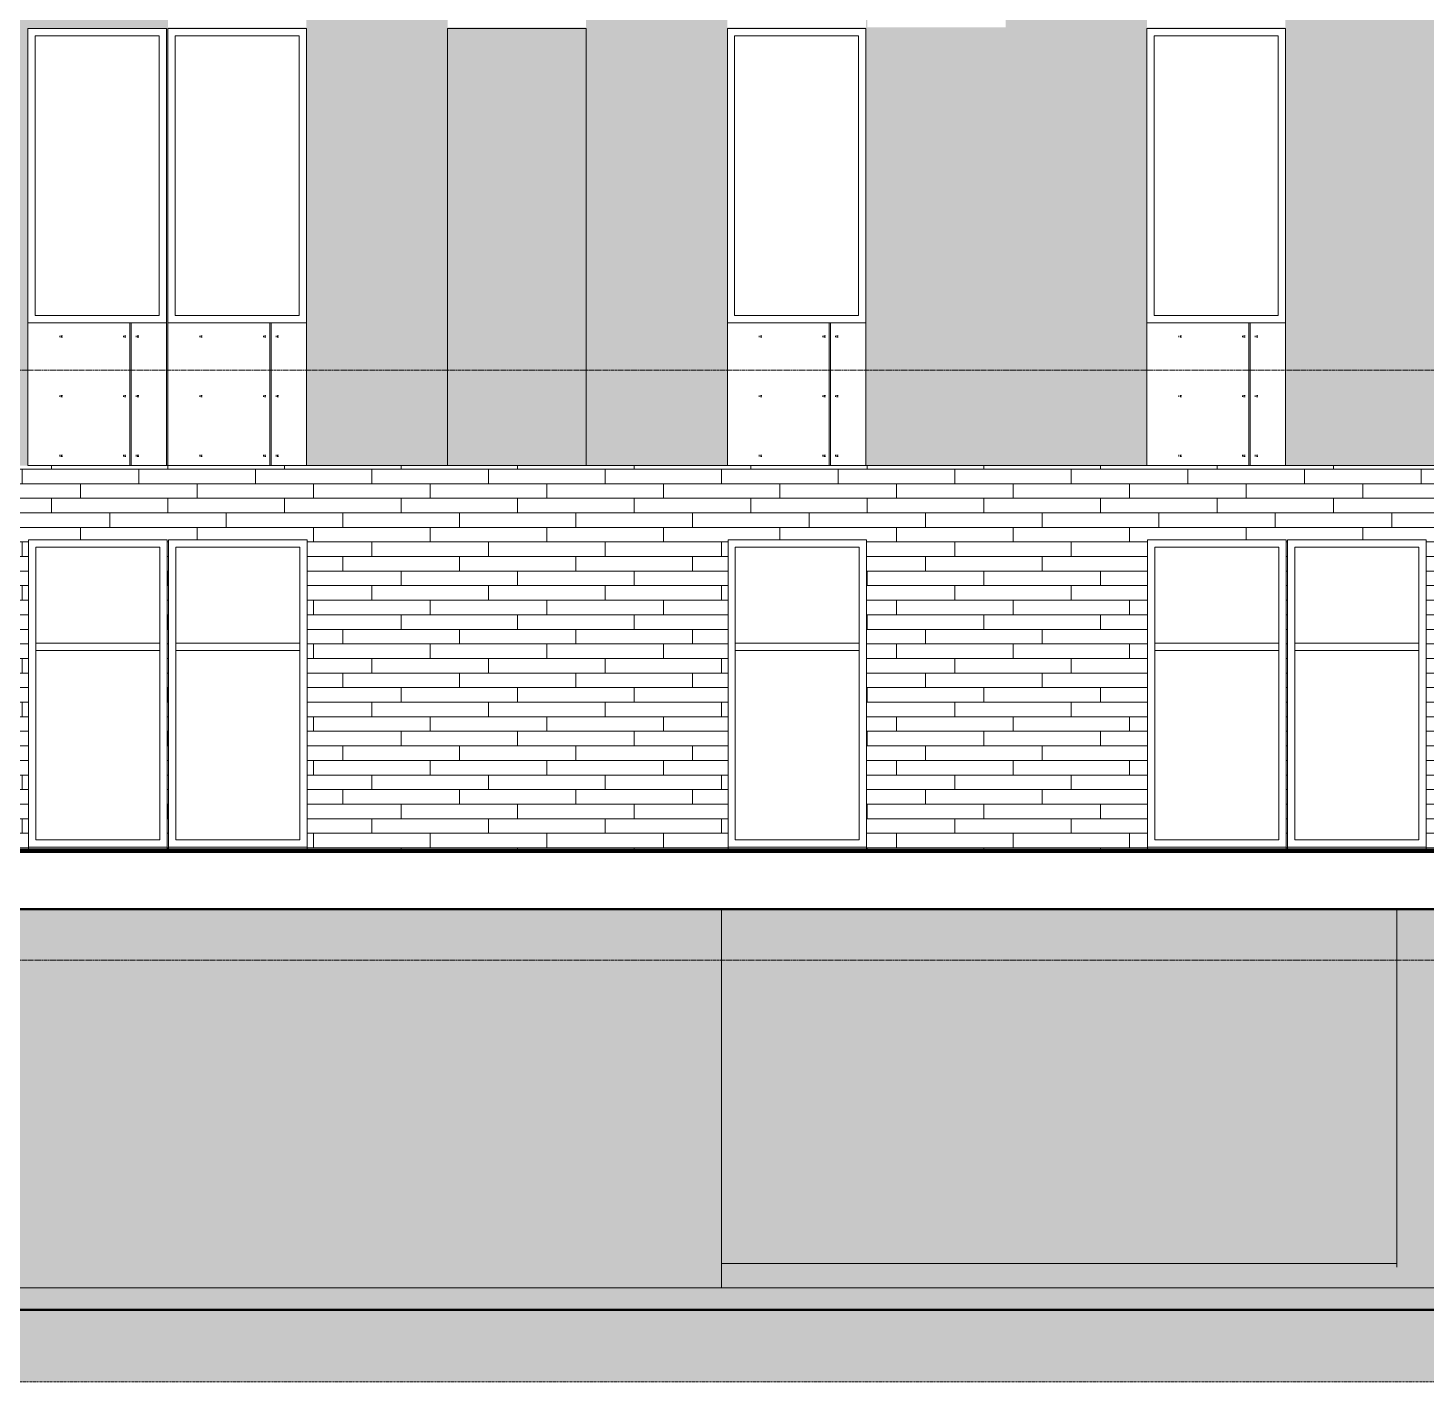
# Model space of a CAD drawing. Header units: inches. Extents: x -4169 to 1533, y -251 to 585.
# Drawn here: x 346.1 to 729.9, y -145.9 to 225.9 of the extents above; entities that cross this region are included whole.
import ezdxf

# ---------------------------------------------------------------- set-up
doc = ezdxf.new("R2010")
doc.units = ezdxf.units.IN
doc.header["$MEASUREMENT"] = 0
doc.linetypes.add('Aligning Line 1_8_', pattern=[0.25, 0.125, -0.125])
doc.linetypes.add('Grid Line 1_2_', pattern=[0.875, 0.5, -0.125, 0.125, -0.125])
for name, color, linetype, lineweight in [('0-4', 10, 'Continuous', 5), ('A-FLOR', 192, 'Continuous', 13), ('A-FLOR-1', 250, 'Continuous', 50), ('A-FLOR-LEVL-1', 51, 'Grid Line 1_2_', 9), ('A-FLOR-PATT-1', 7, 'Continuous', 9), ('A-GENM', 5, 'Continuous', 9), ('A-WALL', 113, 'Continuous', 13), ('A-WALL-1', 10, 'Continuous', 13), ('A-WALL-PATT-1', 111, 'Continuous', 9), ('C-BLDG-PADS-1', 8, 'Continuous', 9), ('C-BLDG-PADS-2', 10, 'Continuous', 13), ('C-TOPO', 7, 'Continuous', 9), ('C-TOPO-1', 250, 'Continuous', 50), ('G-ANNO-SYMB', 111, 'Aligning Line 1_8_', 9), ('G-ANNO-SYMB-1', 147, 'Aligning Line 1_8_', 9), ('S-FNDN', 32, 'Continuous', 13)]:
    doc.layers.add(name, color=color, linetype=linetype, lineweight=lineweight)
doc.layers.add('A-AREA-PATT-1', color=7, linetype='Continuous', lineweight=9, transparency=1)
pattern_1 = [(0, (0, 0), (24, 24), [24, -24]), (0, (0, 9), (24, 24), [24, -24]), (0, (0, 18), (24, 24), [24, -24]), (90, (3, 21), (-24, 24), [24, -24]), (90, (12, 21), (-24, 24), [24, -24]), (90, (21, 21), (-24, 24), [24, -24])]

# ---------------------------------------------------------------- blocks, each defined once
blk = doc.blocks.new('CTR - 2nd Phase_rvt-2-BUILDING ELEVATION - SOUTH')
at = {"layer": 'A-AREA-PATT-1'}
h = blk.add_hatch(color=256, dxfattribs=at)
h.paths.add_polyline_path([(9901.19, -120), (10665.06, -120), (10665.06, -119.75), (10668.06, -119.75), (10668.06, -120), (11151.06, -120), (11151.06, -119.75), (11166.19, -119.75), (11166.19, -16), (9901.19, -16), (9901.19, -61.77)], flags=0)
h.paths.add_polyline_path([(11838.19, -120), (11838.19, -16), (11180.39, -16), (11180.39, -120), (11358.06, -120), (11358.06, -119.75), (11364.06, -119.75), (11364.06, -120), (11786.18, -120), (11786.18, -32), (11826.18, -32), (11826.18, -120)], flags=0)
h.paths.add_polyline_path([(12077.19, -120), (12077.19, -16), (11856.19, -16), (11856.19, -119.75), (11873.59, -119.75), (11873.59, -120), (12054.06, -120), (12054.06, -119.75), (12057.06, -119.75), (12057.06, -120)], flags=0)
at = {"layer": 'A-FLOR-PATT-1'}
h = blk.add_hatch(dxfattribs=at)
h.set_pattern_fill('FP_29', color=256, style=0, pattern_type=2)
h.set_pattern_definition(pattern_1)
h.paths.add_polyline_path([(9897.39, -0.25), (9897.45, -0.25), (9897.39, 0), (12087.19, 0.01), (12087.19, 0.25), (9891.19, 0.25), (9891.19, -0.25), (9894.6, -0.25)], flags=0)
at = {"layer": 'A-FLOR-1'}
for p, q in [((12087.19, 0.25), (9891.19, 0.25)), ((12088.59, 0), (9897.39, 0)), ((9891.19, -0.25), (12087.19, -0.25)), ((9901.19, -16), (12077.19, -16))]:
    blk.add_line(p, q, dxfattribs=at)
at = {"layer": 'A-FLOR-LEVL-1'}
for p, q in [((9609.49, 132), (12558.48, 132)), ((9609.49, 0), (12558.48, 0)), ((9609.49, -30), (12558.48, -30)), ((9609.49, -120), (12558.48, -120))]:
    blk.add_line(p, q, dxfattribs=at)
blk = doc.blocks.new('CTR  - Topography_rvt-2-BUILDING ELEVATION - SOUTH')
at = {"layer": 'C-BLDG-PADS-1'}
h = blk.add_hatch(dxfattribs=at)
h.set_pattern_fill('FP_28', color=256, style=0, pattern_type=2)
h.set_pattern_definition([(50, (0, 0), (27.5427, -2.40992), [2.88, -31.68]), (355, (0, 0), (-5.327844, 28.884266), [2.304, -25.344]), (100.451, (2.295, -0.2), (22.215316, 26.47393), [2.448, -26.924]), (46.184, (0, 7.68), (40.98187, -6.35642), [4.32, -47.52]), (96.636, (3.415, 7.15), (35.89075, 37.40619), [3.671, -40.386]), (351.184, (0, 7.68), (35.89097, 37.40622), [3.456, -38.016]), (21, (3.84, 5.76), (22.921036, -15.46073), [2.88, -31.68]), (326, (3.84, 5.76), (9.34353, 27.84574), [2.304, -25.344]), (71.451, (5.75, 4.472), (32.26477, 12.38442), [2.448, -26.924]), (37.5, (0, 0), (0.466855, 12.782707), [1.267, -23.77, 1.267, -24.461, -25.44]), (37.5, (0, 0), (0.466855, 12.782707), [-50.765, 1.267, -24.173]), (7.5, (0, 0), (10.10159, 15.14509), [1.267, -13.402, 1.267, -23.194, -9.696]), (7.5, (0, 0), (10.10159, 15.14509), [-39.13, 1.267, -8.429]), (327.5, (-8.563, 0), (20.499161, -0.86578), [1.267, -8.333, 1.267, -28.685, -39.744]), (327.5, (-8.563, 0), (20.499161, -0.86578), [-39.552, 1.267, -38.477]), (317.5, (-12.403, 0), (22.39478, 3.844288), [1.267, -11.213, 1.267, -18.624, -28.224]), (317.5, (-12.403, 0), (22.39478, 3.844288), [-32.371, 1.267, -26.957])])
h.paths.add_polyline_path([(12031.23, -126), (12087.19, -126), (12087.19, -120), (9891.19, -120), (9891.19, -126), (11945.12, -126)], flags=0)
at = {"layer": 'C-TOPO'}
h = blk.add_hatch(dxfattribs=at)
h.set_pattern_fill('FP_47', color=256, style=0, pattern_type=2)
h.set_pattern_definition(pattern_1)
h.paths.add_polyline_path([(11084.01, -145.87), (12087.19, -145.87), (12087.19, -126.01), (9891.19, -126.01), (9891.19, -145.87), (10997.9, -145.87)], flags=0)
at = {"layer": 'A-FLOR-LEVL-1'}
for p, q in [((9609.49, 0), (12558.48, 0)), ((9609.49, -120), (12558.48, -120))]:
    blk.add_line(p, q, dxfattribs=at)
at = {"layer": 'C-BLDG-PADS-2'}
for p, q in [((12087.19, -120), (9891.19, -120)), ((9891.19, -126), (12087.19, -126))]:
    blk.add_line(p, q, dxfattribs=at)
at = {"layer": 'C-TOPO'}
blk.add_line((12079.87, -126.01), (9891.19, -126.01), dxfattribs=at)
at = {"layer": 'C-TOPO-1'}
blk.add_line((9891.19, -126.01), (12079.87, -126.01), dxfattribs=at)
at = {"layer": 'G-ANNO-SYMB-1'}
blk.add_line((9742.88, 0), (12461.78, 0), dxfattribs=at)
blk = doc.blocks.new('CTR - 1st Phase - Common Walls_rvt-2-BUILDING ELEVATION - SOUTH')
at = {"layer": 'A-FLOR-LEVL-1'}
for p, q in [((9609.49, 132), (12558.48, 132)), ((9609.49, 0), (12558.48, 0)), ((9609.49, -30), (12558.48, -30)), ((9609.49, -120), (12558.48, -120))]:
    blk.add_line(p, q, dxfattribs=at)
at = {"layer": 'A-WALL-1'}
blk.add_line((11770.99, -114.3), (11770.99, -16), dxfattribs=at)
at = {"layer": 'G-ANNO-SYMB-1'}
blk.add_line((9706.24, 0), (12461.78, 0), dxfattribs=at)
blk = doc.blocks.new('_THE_ WINDOW _ DOOR - Window - 2nd _ 3rd Floors-V18-BUILDING ELEVATION - SOUTH')
at = {"layer": 'A-GENM'}
h = blk.add_hatch(dxfattribs=at)
h.set_pattern_fill('FP_39', color=256, style=0, pattern_type=2)
h.set_pattern_definition([(0, (12087.74, 163.18), (-38.4, 120.38), [0.392, -38.007]), (0, (12087.74, 163.57), (-38.4, 120.38), [0.392, -38.007]), (0, (12087.74, 179.54), (-38.4, 120.38), [0.392, -38.007]), (0, (12087.74, 179.93), (-38.4, 120.38), [0.392, -38.007]), (0, (12087.74, 195.89), (-38.4, 120.38), [0.392, -38.007]), (0, (12087.74, 196.29), (-38.4, 120.38), [0.392, -38.007]), (0, (12087.74, 212.25), (-38.4, 120.38), [0.392, -38.007]), (0, (12087.74, 212.64), (-38.4, 120.38), [0.392, -38.007]), (0, (12087.74, 228.61), (-38.4, 120.38), [0.392, -38.007]), (0, (12087.74, 229), (-38.4, 120.38), [0.392, -38.007]), (0, (12087.74, 244.96), (-38.4, 120.38), [0.392, -38.007]), (0, (12087.74, 245.36), (-38.4, 120.375), [0.392, -38.007]), (0, (12087.74, 261.32), (-38.4, 120.375), [0.392, -38.007]), (0, (12087.74, 261.71), (-38.4, 120.375), [0.392, -38.007]), (0, (12087.74, 277.68), (-38.4, 120.375), [0.392, -38.007]), (0, (12087.74, 278.07), (-38.4, 120.375), [0.392, -38.007]), (0, (12105.19, 163.18), (-38.4, 120.38), [0.392, -38.007]), (0, (12105.19, 163.57), (-38.4, 120.38), [0.392, -38.007]), (0, (12105.19, 179.54), (-38.4, 120.38), [0.392, -38.007]), (0, (12105.19, 179.93), (-38.4, 120.38), [0.392, -38.007]), (0, (12105.19, 195.89), (-38.4, 120.38), [0.392, -38.007]), (0, (12105.19, 196.29), (-38.4, 120.38), [0.392, -38.007]), (0, (12105.19, 212.25), (-38.4, 120.38), [0.392, -38.007]), (0, (12105.19, 212.64), (-38.4, 120.38), [0.392, -38.007]), (0, (12105.19, 228.61), (-38.4, 120.38), [0.392, -38.007]), (0, (12105.19, 229), (-38.4, 120.38), [0.392, -38.007]), (0, (12105.19, 244.96), (-38.4, 120.375), [0.392, -38.007]), (0, (12105.19, 245.36), (-38.4, 120.375), [0.392, -38.007]), (0, (12105.19, 261.32), (-38.4, 120.375), [0.392, -38.007]), (0, (12105.19, 261.71), (-38.4, 120.375), [0.392, -38.007]), (0, (12105.19, 277.68), (-38.4, 120.375), [0.392, -38.007]), (0, (12105.19, 278.07), (-38.4, 120.375), [0.392, -38.007]), (0, (12122.64, 163.18), (-38.4, 120.38), [0.392, -38.007]), (0, (12122.64, 163.57), (-38.4, 120.38), [0.392, -38.007]), (0, (12122.64, 179.54), (-38.4, 120.38), [0.392, -38.007]), (0, (12122.64, 179.93), (-38.4, 120.38), [0.392, -38.007]), (0, (12122.64, 195.89), (-38.4, 120.38), [0.392, -38.007]), (0, (12122.64, 196.29), (-38.4, 120.38), [0.392, -38.007]), (0, (12122.64, 212.25), (-38.4, 120.38), [0.392, -38.007]), (0, (12122.64, 212.64), (-38.4, 120.38), [0.392, -38.007]), (0, (12122.64, 228.61), (-38.4, 120.38), [0.392, -38.007]), (0, (12122.64, 229), (-38.4, 120.38), [0.392, -38.007]), (0, (12122.64, 244.96), (-38.4, 120.375), [0.392, -38.007]), (0, (12122.64, 245.36), (-38.4, 120.375), [0.392, -38.007]), (0, (12122.64, 261.32), (-38.4, 120.375), [0.392, -38.007]), (0, (12122.64, 261.71), (-38.4, 120.375), [0.392, -38.007]), (0, (12122.64, 277.68), (-38.4, 120.375), [0.392, -38.007]), (0, (12122.64, 278.07), (-38.4, 120.375), [0.392, -38.007]), (90, (12086.002, 160.625), (-38.4, 2e-15), [120, -0.375]), (90, (12086.377, 160.625), (-38.4, 2e-15), [120, -0.375]), (90, (12087.743, 163.18), (-38.4, 2e-15), [0.392, -119.982]), (90, (12087.743, 179.536), (-38.4, 2e-15), [0.392, -119.982]), (90, (12087.743, 195.893), (-38.4, 2e-15), [0.392, -119.982]), (90, (12087.743, 212.25), (-38.4, 2e-15), [0.392, -119.982]), (90, (12087.743, 228.607), (-38.4, 2e-15), [0.392, -119.982]), (90, (12087.743, 244.964), (-38.4, 2e-15), [0.392, -119.982]), (90, (12087.743, 261.322), (-38.4, 2e-15), [0.392, -119.982]), (90, (12087.743, 277.68), (-38.4, 2e-15), [0.392, -119.982]), (90, (12088.136, 163.18), (-38.4, 2e-15), [0.392, -119.982]), (90, (12088.136, 179.536), (-38.4, 2e-15), [0.392, -119.982]), (90, (12088.136, 195.893), (-38.4, 2e-15), [0.392, -119.982]), (90, (12088.136, 212.25), (-38.4, 2e-15), [0.392, -119.982]), (90, (12088.136, 228.607), (-38.4, 2e-15), [0.392, -119.982]), (90, (12088.136, 244.964), (-38.4, 2e-15), [0.392, -119.982]), (90, (12088.136, 261.322), (-38.4, 2e-15), [0.392, -119.982]), (90, (12088.136, 277.68), (-38.4, 2e-15), [0.392, -119.982]), (90, (12105.193, 163.18), (-38.4, 2e-15), [0.392, -119.982]), (90, (12105.193, 179.536), (-38.4, 2e-15), [0.392, -119.982]), (90, (12105.193, 195.893), (-38.4, 2e-15), [0.392, -119.982]), (90, (12105.193, 212.25), (-38.4, 2e-15), [0.392, -119.982]), (90, (12105.193, 228.607), (-38.4, 2e-15), [0.392, -119.982]), (90, (12105.193, 244.964), (-38.4, 2e-15), [0.392, -119.982]), (90, (12105.193, 261.322), (-38.4, 2e-15), [0.392, -119.982]), (90, (12105.193, 277.68), (-38.4, 2e-15), [0.392, -119.982]), (90, (12105.586, 163.18), (-38.4, 2e-15), [0.392, -119.982]), (90, (12105.586, 179.536), (-38.4, 2e-15), [0.392, -119.982]), (90, (12105.586, 195.893), (-38.4, 2e-15), [0.392, -119.982]), (90, (12105.586, 212.25), (-38.4, 2e-15), [0.392, -119.982]), (90, (12105.586, 228.607), (-38.4, 2e-15), [0.392, -119.982]), (90, (12105.586, 244.964), (-38.4, 2e-15), [0.392, -119.982]), (90, (12105.586, 261.322), (-38.4, 2e-15), [0.392, -119.982]), (90, (12105.586, 277.68), (-38.4, 2e-15), [0.392, -119.982]), (90, (12122.643, 163.18), (-38.4, 2e-15), [0.392, -119.982]), (90, (12122.643, 179.536), (-38.4, 2e-15), [0.392, -119.982]), (90, (12122.643, 195.893), (-38.4, 2e-15), [0.392, -119.982]), (90, (12122.643, 212.25), (-38.4, 2e-15), [0.392, -119.982]), (90, (12122.643, 228.607), (-38.4, 2e-15), [0.392, -119.982]), (90, (12122.643, 244.964), (-38.4, 2e-15), [0.392, -119.982]), (90, (12122.643, 261.322), (-38.4, 2e-15), [0.392, -119.982]), (90, (12122.643, 277.68), (-38.4, 2e-15), [0.392, -119.982]), (90, (12123.036, 163.18), (-38.4, 2e-15), [0.392, -119.982]), (90, (12123.036, 179.536), (-38.4, 2e-15), [0.392, -119.982]), (90, (12123.036, 195.893), (-38.4, 2e-15), [0.392, -119.982]), (90, (12123.036, 212.25), (-38.4, 2e-15), [0.392, -119.982]), (90, (12123.036, 228.607), (-38.4, 2e-15), [0.392, -119.982]), (90, (12123.036, 244.964), (-38.4, 2e-15), [0.392, -119.982]), (90, (12123.036, 261.322), (-38.4, 2e-15), [0.392, -119.982]), (90, (12123.036, 277.68), (-38.4, 2e-15), [0.392, -119.982]), (180, (12124.4, 160.25), (-38.4, 120.38), [38.025, -0.375]), (180, (12124.4, 160.62), (-38.4, 120.38), [38.025, -0.375])])
h.paths.add_polyline_path([(12082.4, 105.75), (12086, 105.77), (12086, 145), (12047.98, 145), (12047.98, 105.75), (12081.71, 105.75)], flags=0)
for p, q in [((12086, 225.75), (12047.98, 225.75)), ((12047.98, 225.75), (12047.98, 145)), ((12049.98, 147), (12049.98, 223.75)), ((12049.98, 223.75), (12084, 223.75)), ((12084, 223.75), (12084, 147)), ((12086, 145), (12086, 225.75)), ((12084, 147), (12049.98, 147)), ((12047.98, 145), (12047.98, 105.75)), ((12047.98, 145), (12086, 145)), ((12086, 105.75), (12086, 145)), ((12047.98, 105.75), (12086, 105.75))]:
    blk.add_line(p, q, dxfattribs=at)
blk = doc.blocks.new('_THE_ WINDOW _ DOOR - Window - 2nd _ 3rd Floors-1942382-BUILDING ELEVATION - SOUTH')
at = {"layer": 'A-GENM'}
h = blk.add_hatch(dxfattribs=at)
h.set_pattern_fill('FP_40', color=256, style=0, pattern_type=2)
h.set_pattern_definition([(180, (11278.24, 163.18), (38.4, 120.38), [0.392, -38.007]), (180, (11278.24, 163.57), (38.4, 120.38), [0.392, -38.007]), (180, (11278.24, 179.54), (38.4, 120.38), [0.392, -38.007]), (180, (11278.24, 179.93), (38.4, 120.38), [0.392, -38.007]), (180, (11278.24, 195.89), (38.4, 120.38), [0.392, -38.007]), (180, (11278.24, 196.29), (38.4, 120.38), [0.392, -38.007]), (180, (11278.24, 212.25), (38.4, 120.38), [0.392, -38.007]), (180, (11278.24, 212.64), (38.4, 120.38), [0.392, -38.007]), (180, (11278.24, 228.61), (38.4, 120.38), [0.392, -38.007]), (180, (11278.24, 229), (38.4, 120.38), [0.392, -38.007]), (180, (11278.24, 244.96), (38.4, 120.38), [0.392, -38.007]), (180, (11278.24, 245.36), (38.4, 120.375), [0.392, -38.007]), (180, (11278.24, 261.32), (38.4, 120.375), [0.392, -38.007]), (180, (11278.24, 261.71), (38.4, 120.375), [0.392, -38.007]), (180, (11278.24, 277.68), (38.4, 120.375), [0.392, -38.007]), (180, (11278.24, 278.07), (38.4, 120.375), [0.392, -38.007]), (180, (11260.79, 163.18), (38.4, 120.38), [0.392, -38.007]), (180, (11260.79, 163.57), (38.4, 120.38), [0.392, -38.007]), (180, (11260.79, 179.54), (38.4, 120.38), [0.392, -38.007]), (180, (11260.79, 179.93), (38.4, 120.38), [0.392, -38.007]), (180, (11260.79, 195.89), (38.4, 120.38), [0.392, -38.007]), (180, (11260.79, 196.29), (38.4, 120.38), [0.392, -38.007]), (180, (11260.79, 212.25), (38.4, 120.38), [0.392, -38.007]), (180, (11260.79, 212.64), (38.4, 120.38), [0.392, -38.007]), (180, (11260.79, 228.61), (38.4, 120.38), [0.392, -38.007]), (180, (11260.79, 229), (38.4, 120.38), [0.392, -38.007]), (180, (11260.79, 244.96), (38.4, 120.375), [0.392, -38.007]), (180, (11260.79, 245.36), (38.4, 120.375), [0.392, -38.007]), (180, (11260.79, 261.32), (38.4, 120.375), [0.392, -38.007]), (180, (11260.79, 261.71), (38.4, 120.375), [0.392, -38.007]), (180, (11260.79, 277.68), (38.4, 120.375), [0.392, -38.007]), (180, (11260.79, 278.07), (38.4, 120.375), [0.392, -38.007]), (180, (11243.34, 163.18), (38.4, 120.38), [0.392, -38.007]), (180, (11243.34, 163.57), (38.4, 120.38), [0.392, -38.007]), (180, (11243.34, 179.54), (38.4, 120.38), [0.392, -38.007]), (180, (11243.34, 179.93), (38.4, 120.38), [0.392, -38.007]), (180, (11243.34, 195.89), (38.4, 120.38), [0.392, -38.007]), (180, (11243.34, 196.29), (38.4, 120.38), [0.392, -38.007]), (180, (11243.34, 212.25), (38.4, 120.38), [0.392, -38.007]), (180, (11243.34, 212.64), (38.4, 120.38), [0.392, -38.007]), (180, (11243.34, 228.61), (38.4, 120.38), [0.392, -38.007]), (180, (11243.34, 229), (38.4, 120.38), [0.392, -38.007]), (180, (11243.34, 244.96), (38.4, 120.375), [0.392, -38.007]), (180, (11243.34, 245.36), (38.4, 120.375), [0.392, -38.007]), (180, (11243.34, 261.32), (38.4, 120.375), [0.392, -38.007]), (180, (11243.34, 261.71), (38.4, 120.375), [0.392, -38.007]), (180, (11243.34, 277.68), (38.4, 120.375), [0.392, -38.007]), (180, (11243.34, 278.07), (38.4, 120.375), [0.392, -38.007]), (90, (11279.977, 160.625), (38.4, -2e-15), [120, -0.375]), (90, (11279.602, 160.625), (38.4, -2e-15), [120, -0.375]), (90, (11278.236, 163.18), (38.4, -2e-15), [0.392, -119.982]), (90, (11278.236, 179.536), (38.4, -2e-15), [0.392, -119.982]), (90, (11278.236, 195.893), (38.4, -2e-15), [0.392, -119.982]), (90, (11278.236, 212.25), (38.4, -2e-15), [0.392, -119.982]), (90, (11278.236, 228.607), (38.4, -2e-15), [0.392, -119.982]), (90, (11278.236, 244.964), (38.4, -2e-15), [0.392, -119.982]), (90, (11278.236, 261.322), (38.4, -2e-15), [0.392, -119.982]), (90, (11278.236, 277.68), (38.4, -2e-15), [0.392, -119.982]), (90, (11277.843, 163.18), (38.4, -2e-15), [0.392, -119.982]), (90, (11277.843, 179.536), (38.4, -2e-15), [0.392, -119.982]), (90, (11277.843, 195.893), (38.4, -2e-15), [0.392, -119.982]), (90, (11277.843, 212.25), (38.4, -2e-15), [0.392, -119.982]), (90, (11277.843, 228.607), (38.4, -2e-15), [0.392, -119.982]), (90, (11277.843, 244.964), (38.4, -2e-15), [0.392, -119.982]), (90, (11277.843, 261.322), (38.4, -2e-15), [0.392, -119.982]), (90, (11277.843, 277.68), (38.4, -2e-15), [0.392, -119.982]), (90, (11260.786, 163.18), (38.4, -2e-15), [0.392, -119.982]), (90, (11260.786, 179.536), (38.4, -2e-15), [0.392, -119.982]), (90, (11260.786, 195.893), (38.4, -2e-15), [0.392, -119.982]), (90, (11260.786, 212.25), (38.4, -2e-15), [0.392, -119.982]), (90, (11260.786, 228.607), (38.4, -2e-15), [0.392, -119.982]), (90, (11260.786, 244.964), (38.4, -2e-15), [0.392, -119.982]), (90, (11260.786, 261.322), (38.4, -2e-15), [0.392, -119.982]), (90, (11260.786, 277.68), (38.4, -2e-15), [0.392, -119.982]), (90, (11260.393, 163.18), (38.4, -2e-15), [0.392, -119.982]), (90, (11260.393, 179.536), (38.4, -2e-15), [0.392, -119.982]), (90, (11260.393, 195.893), (38.4, -2e-15), [0.392, -119.982]), (90, (11260.393, 212.25), (38.4, -2e-15), [0.392, -119.982]), (90, (11260.393, 228.607), (38.4, -2e-15), [0.392, -119.982]), (90, (11260.393, 244.964), (38.4, -2e-15), [0.392, -119.982]), (90, (11260.393, 261.322), (38.4, -2e-15), [0.392, -119.982]), (90, (11260.393, 277.68), (38.4, -2e-15), [0.392, -119.982]), (90, (11243.336, 163.18), (38.4, -2e-15), [0.392, -119.982]), (90, (11243.336, 179.536), (38.4, -2e-15), [0.392, -119.982]), (90, (11243.336, 195.893), (38.4, -2e-15), [0.392, -119.982]), (90, (11243.336, 212.25), (38.4, -2e-15), [0.392, -119.982]), (90, (11243.336, 228.607), (38.4, -2e-15), [0.392, -119.982]), (90, (11243.336, 244.964), (38.4, -2e-15), [0.392, -119.982]), (90, (11243.336, 261.322), (38.4, -2e-15), [0.392, -119.982]), (90, (11243.336, 277.68), (38.4, -2e-15), [0.392, -119.982]), (90, (11242.943, 163.18), (38.4, -2e-15), [0.392, -119.982]), (90, (11242.943, 179.536), (38.4, -2e-15), [0.392, -119.982]), (90, (11242.943, 195.893), (38.4, -2e-15), [0.392, -119.982]), (90, (11242.943, 212.25), (38.4, -2e-15), [0.392, -119.982]), (90, (11242.943, 228.607), (38.4, -2e-15), [0.392, -119.982]), (90, (11242.943, 244.964), (38.4, -2e-15), [0.392, -119.982]), (90, (11242.943, 261.322), (38.4, -2e-15), [0.392, -119.982]), (90, (11242.943, 277.68), (38.4, -2e-15), [0.392, -119.982]), (0, (11241.58, 160.25), (38.4, 120.38), [38.025, -0.375]), (0, (11241.58, 160.62), (38.4, 120.38), [38.025, -0.375])])
h.paths.add_polyline_path([(11287.89, 105.75), (11318, 105.75), (11318, 145), (11279.98, 145), (11279.98, 105.75), (11285.91, 105.75)], flags=0)
for p, q in [((11279.98, 225.75), (11279.98, 145)), ((11318, 225.75), (11279.98, 225.75)), ((11281.98, 223.75), (11316, 223.75)), ((11281.98, 147), (11281.98, 223.75)), ((11316, 223.75), (11316, 147)), ((11318, 145), (11318, 225.75)), ((11316, 147), (11281.98, 147)), ((11279.98, 145), (11279.98, 105.75)), ((11279.98, 145), (11318, 145)), ((11318, 105.75), (11318, 145)), ((11279.98, 105.75), (11318, 105.75))]:
    blk.add_line(p, q, dxfattribs=at)
blk = doc.blocks.new('_THE_ WINDOW _ DOOR - hvac panel-1942376-BUILDING ELEVATION - SOUTH')
at = {"layer": 'A-GENM'}
h = blk.add_hatch(dxfattribs=at)
h.set_pattern_fill('FP_41', color=256, style=0, pattern_type=2)
h.set_pattern_definition([(180, (10255.989, 170.437), (-1, 1), [0.5, -1.5]), (90, (10255.739, 170.187), (1, 1), [0.5, -1.5])])
h.paths.add_polyline_path([(10243.18, 105.75), (10281.2, 105.75), (10281.2, 225.75), (10243.18, 225.75), (10243.18, 106.12)], flags=0)
for p, q in [((10243.18, 225.75), (10243.18, 105.75)), ((10281.2, 225.75), (10243.18, 225.75)), ((10281.2, 105.75), (10281.2, 225.75)), ((10243.18, 105.75), (10281.2, 105.75))]:
    blk.add_line(p, q, dxfattribs=at)
blk = doc.blocks.new('_THE_ WINDOW _ DOOR - Window - 1st Floor-V45-BUILDING ELEVATION - SOUTH')
at = {"layer": 'A-GENM'}
for p, q in [((11778.99, 85.38), (11740.96, 85.38)), ((11740.96, 85.38), (11740.96, 1)), ((11778.99, 1), (11778.99, 85.38)), ((11742.96, 3), (11742.96, 83.38)), ((11742.96, 83.38), (11776.99, 83.38)), ((11776.99, 83.38), (11776.99, 3)), ((11742.96, 57), (11742.96, 55)), ((11776.99, 57), (11742.96, 57)), ((11742.96, 55), (11776.99, 55)), ((11776.99, 55), (11776.99, 57)), ((11740.96, 1), (11740.96, 0.5)), ((11740.96, 1), (11778.99, 1)), ((11740.96, 0.5), (11778.99, 0.5)), ((11776.99, 3), (11742.96, 3)), ((11778.99, 0.5), (11778.99, 1))]:
    blk.add_line(p, q, dxfattribs=at)

msp = doc.modelspace()

# ---------------------------------------------------------------- hatches: boundary and pattern name
at = {"layer": 'A-WALL-PATT-1'}
h = msp.add_hatch(dxfattribs=at)
h.set_pattern_fill('FP_30', color=256, style=0, pattern_type=2)
h.set_pattern_definition([(0, (1077.03, 108.3), (-38.4, 120.375), [0.392, -38.007]), (0, (1077.03, 108.7), (-38.4, 120.375), [0.392, -38.007]), (0, (1077.03, 124.66), (-38.4, 120.375), [0.392, -38.007]), (0, (1077.03, 125.05), (-38.4, 120.375), [0.392, -38.007]), (0, (1077.03, 141.02), (-38.4, 120.375), [0.392, -38.007]), (0, (1077.03, 141.41), (-38.4, 120.375), [0.392, -38.007]), (0, (1077.03, 157.38), (-38.4, 120.375), [0.392, -38.007]), (0, (1077.03, 157.77), (-38.4, 120.375), [0.392, -38.007]), (0, (1077.03, 173.73), (-38.4, 120.375), [0.392, -38.007]), (0, (1077.03, 174.12), (-38.4, 120.375), [0.392, -38.007]), (0, (1077.03, 190.09), (-38.4, 120.375), [0.392, -38.007]), (0, (1077.03, 190.48), (-38.4, 120.375), [0.392, -38.007]), (0, (1077.03, 206.45), (-38.4, 120.375), [0.392, -38.007]), (0, (1077.03, 206.84), (-38.4, 120.375), [0.392, -38.007]), (0, (1077.03, 222.8), (-38.4, 120.375), [0.392, -38.007]), (0, (1077.03, 223.2), (-38.4, 120.375), [0.392, -38.007]), (0, (1094.48, 108.3), (-38.4, 120.375), [0.392, -38.007]), (0, (1094.48, 108.7), (-38.4, 120.375), [0.392, -38.007]), (0, (1094.48, 124.66), (-38.4, 120.375), [0.392, -38.007]), (0, (1094.48, 125.05), (-38.4, 120.375), [0.392, -38.007]), (0, (1094.48, 141.02), (-38.4, 120.375), [0.392, -38.007]), (0, (1094.48, 141.41), (-38.4, 120.375), [0.392, -38.007]), (0, (1094.48, 157.38), (-38.4, 120.375), [0.392, -38.007]), (0, (1094.48, 157.77), (-38.4, 120.375), [0.392, -38.007]), (0, (1094.48, 173.73), (-38.4, 120.375), [0.392, -38.007]), (0, (1094.48, 174.12), (-38.4, 120.375), [0.392, -38.007]), (0, (1094.48, 190.09), (-38.4, 120.375), [0.392, -38.007]), (0, (1094.48, 190.48), (-38.4, 120.375), [0.392, -38.007]), (0, (1094.48, 206.45), (-38.4, 120.375), [0.392, -38.007]), (0, (1094.48, 206.84), (-38.4, 120.375), [0.392, -38.007]), (0, (1094.48, 222.8), (-38.4, 120.375), [0.392, -38.007]), (0, (1094.48, 223.2), (-38.4, 120.375), [0.392, -38.007]), (0, (1111.93, 108.3), (-38.4, 120.375), [0.392, -38.007]), (0, (1111.93, 108.7), (-38.4, 120.375), [0.392, -38.007]), (0, (1111.93, 124.66), (-38.4, 120.375), [0.392, -38.007]), (0, (1111.93, 125.05), (-38.4, 120.375), [0.392, -38.007]), (0, (1111.93, 141.02), (-38.4, 120.375), [0.392, -38.007]), (0, (1111.93, 141.41), (-38.4, 120.375), [0.392, -38.007]), (0, (1111.93, 157.38), (-38.4, 120.375), [0.392, -38.007]), (0, (1111.93, 157.77), (-38.4, 120.375), [0.392, -38.007]), (0, (1111.93, 173.73), (-38.4, 120.375), [0.392, -38.007]), (0, (1111.93, 174.12), (-38.4, 120.375), [0.392, -38.007]), (0, (1111.93, 190.09), (-38.4, 120.375), [0.392, -38.007]), (0, (1111.93, 190.48), (-38.4, 120.375), [0.392, -38.007]), (0, (1111.93, 206.45), (-38.4, 120.375), [0.392, -38.007]), (0, (1111.93, 206.84), (-38.4, 120.375), [0.392, -38.007]), (0, (1111.93, 222.8), (-38.4, 120.375), [0.392, -38.007]), (0, (1111.93, 223.2), (-38.4, 120.375), [0.392, -38.007]), (90, (1075.29, 105.75), (-38.4, 2e-15), [120, -0.375]), (90, (1075.667, 105.75), (-38.4, 2e-15), [120, -0.375]), (90, (1077.033, 108.304), (-38.4, 2e-15), [0.392, -119.982]), (90, (1077.033, 124.66), (-38.4, 2e-15), [0.392, -119.982]), (90, (1077.033, 141.018), (-38.4, 2e-15), [0.392, -119.982]), (90, (1077.033, 157.375), (-38.4, 2e-15), [0.392, -119.982]), (90, (1077.033, 173.732), (-38.4, 2e-15), [0.392, -119.982]), (90, (1077.033, 190.09), (-38.4, 2e-15), [0.392, -119.982]), (90, (1077.033, 206.447), (-38.4, 2e-15), [0.392, -119.982]), (90, (1077.033, 222.804), (-38.4, 2e-15), [0.392, -119.982]), (90, (1077.426, 108.304), (-38.4, 2e-15), [0.392, -119.982]), (90, (1077.426, 124.66), (-38.4, 2e-15), [0.392, -119.982]), (90, (1077.426, 141.018), (-38.4, 2e-15), [0.392, -119.982]), (90, (1077.426, 157.375), (-38.4, 2e-15), [0.392, -119.982]), (90, (1077.426, 173.732), (-38.4, 2e-15), [0.392, -119.982]), (90, (1077.426, 190.09), (-38.4, 2e-15), [0.392, -119.982]), (90, (1077.426, 206.447), (-38.4, 2e-15), [0.392, -119.982]), (90, (1077.426, 222.804), (-38.4, 2e-15), [0.392, -119.982]), (90, (1094.483, 108.304), (-38.4, 2e-15), [0.392, -119.982]), (90, (1094.483, 124.66), (-38.4, 2e-15), [0.392, -119.982]), (90, (1094.483, 141.018), (-38.4, 2e-15), [0.392, -119.982]), (90, (1094.483, 157.375), (-38.4, 2e-15), [0.392, -119.982]), (90, (1094.483, 173.732), (-38.4, 2e-15), [0.392, -119.982]), (90, (1094.483, 190.09), (-38.4, 2e-15), [0.392, -119.982]), (90, (1094.483, 206.447), (-38.4, 2e-15), [0.392, -119.982]), (90, (1094.483, 222.804), (-38.4, 2e-15), [0.392, -119.982]), (90, (1094.876, 108.304), (-38.4, 2e-15), [0.392, -119.982]), (90, (1094.876, 124.66), (-38.4, 2e-15), [0.392, -119.982]), (90, (1094.876, 141.018), (-38.4, 2e-15), [0.392, -119.982]), (90, (1094.876, 157.375), (-38.4, 2e-15), [0.392, -119.982]), (90, (1094.876, 173.732), (-38.4, 2e-15), [0.392, -119.982]), (90, (1094.876, 190.09), (-38.4, 2e-15), [0.392, -119.982]), (90, (1094.876, 206.447), (-38.4, 2e-15), [0.392, -119.982]), (90, (1094.876, 222.804), (-38.4, 2e-15), [0.392, -119.982]), (90, (1111.933, 108.304), (-38.4, 2e-15), [0.392, -119.982]), (90, (1111.933, 124.66), (-38.4, 2e-15), [0.392, -119.982]), (90, (1111.933, 141.018), (-38.4, 2e-15), [0.392, -119.982]), (90, (1111.933, 157.375), (-38.4, 2e-15), [0.392, -119.982]), (90, (1111.933, 173.732), (-38.4, 2e-15), [0.392, -119.982]), (90, (1111.933, 190.09), (-38.4, 2e-15), [0.392, -119.982]), (90, (1111.933, 206.447), (-38.4, 2e-15), [0.392, -119.982]), (90, (1111.933, 222.804), (-38.4, 2e-15), [0.392, -119.982]), (90, (1112.326, 108.304), (-38.4, 2e-15), [0.392, -119.982]), (90, (1112.326, 124.66), (-38.4, 2e-15), [0.392, -119.982]), (90, (1112.326, 141.018), (-38.4, 2e-15), [0.392, -119.982]), (90, (1112.326, 157.375), (-38.4, 2e-15), [0.392, -119.982]), (90, (1112.326, 173.732), (-38.4, 2e-15), [0.392, -119.982]), (90, (1112.326, 190.09), (-38.4, 2e-15), [0.392, -119.982]), (90, (1112.326, 206.447), (-38.4, 2e-15), [0.392, -119.982]), (90, (1112.326, 222.804), (-38.4, 2e-15), [0.392, -119.982]), (180, (1113.69, 105.38), (-38.4, 120.375), [38.025, -0.375]), (180, (1113.69, 105.75), (-38.4, 120.375), [38.025, -0.375])])
h.paths.add_polyline_path([(207.15, 105.75), (230.87, 105.75), (230.87, 225.75), (268.89, 225.75), (268.89, 105.75), (346.07, 105.75), (346.07, 225.75), (384.09, 225.75), (384.09, 105.75), (384.47, 105.75), (384.47, 225.75), (422.49, 225.75), (422.49, 105.75), (461.27, 105.75), (461.27, 225.75), (499.29, 225.75), (499.29, 105.75), (538.07, 105.75), (538.07, 225.75), (576.09, 225.75), (576.09, 105.75), (653.27, 105.75), (653.27, 225.75), (691.29, 225.75), (691.29, 105.75), (768.47, 105.75), (768.47, 225.75), (806.49, 225.75), (806.49, 105.75), (845.27, 105.75), (845.27, 225.75), (883.29, 225.75), (883.29, 105.75), (960.47, 105.75), (960.47, 225.75), (998.49, 225.75), (998.49, 105.75), (998.87, 105.75), (998.87, 225.75), (1036.89, 225.75), (1036.89, 105.75), (1069.48, 105.75), (1069.45, 226.12), (960.28, 226.12), (960.28, 346.12), (1069.48, 346.12), (1069.45, 346.5), (207.15, 346.5), (207.15, 106.44)], flags=0)
h.paths.add_polyline_path([(883.29, 226.12), (845.27, 226.12), (845.27, 346.12), (883.29, 346.12), (883.29, 261.75)], flags=0)
h.paths.add_polyline_path([(921.88, 226.12), (921.88, 346.12), (959.9, 346.12), (959.9, 226.12), (959.63, 226.12)], flags=0)
h.paths.add_polyline_path([(806.49, 226.12), (768.47, 226.12), (768.47, 346.12), (806.49, 346.12), (806.49, 261.75)], flags=0)
h.paths.add_polyline_path([(689.29, 226.12), (653.27, 226.12), (653.27, 346.12), (691.29, 346.12), (691.29, 226.12)], flags=0)
h.paths.add_polyline_path([(576.09, 226.12), (538.07, 226.12), (538.07, 346.12), (576.09, 346.08), (576.09, 265)], flags=0)
h.paths.add_polyline_path([(614.49, 226.12), (576.47, 226.12), (576.47, 346.12), (614.49, 346.12), (614.49, 265.37)], flags=0)
h.paths.add_polyline_path([(499.11, 226.12), (461.27, 226.12), (461.27, 346.12), (499.29, 346.12), (499.29, 226.12)], flags=0)
h.paths.add_polyline_path([(422.4, 226.12), (384.47, 226.12), (384.47, 346.12), (422.49, 346.12), (422.49, 226.12)], flags=0)
h.paths.add_polyline_path([(307.29, 226.12), (269.27, 226.12), (269.27, 346.12), (307.29, 346.12), (307.29, 265.37)], flags=0)
h.paths.add_polyline_path([(250.18, 226.12), (230.87, 226.12), (230.87, 346.12), (268.89, 346.12), (268.89, 226.12), (266.89, 226.12)], flags=0)
h = msp.add_hatch(dxfattribs=at)
h.set_pattern_fill('FP_52', color=256, style=0, pattern_type=2)
h.set_pattern_definition([(0, (232.4918, 0.8), (0, 4), []), (90, (232.492, 0.8), (-8, 8), [4, -28]), (90, (248.492, 4.8), (-8, 8), [4, -28])])
h.paths.add_polyline_path([(1039.58, 0), (1039.58, 105.75), (236.8, 105.75), (236.8, 0.25), (1038.08, 0.25), (1038.08, 0), (1039.48, 0)], flags=0)
h.paths.add_polyline_path([(895.96, 0.5), (883.67, 0.5), (883.67, 85.38), (921.88, 85.38), (921.88, 0.5), (895.96, 0.5)], flags=0)
h.paths.add_polyline_path([(395.49, 0.5), (384.65, 0.5), (384.65, 85.38), (422.68, 85.38), (422.68, 0.5), (400.87, 0.5)], flags=0)
h.paths.add_polyline_path([(567.71, 0.5), (538.25, 0.5), (538.25, 85.38), (576.28, 85.38), (576.28, 0.5), (573.09, 0.5)], flags=0)
h.paths.add_polyline_path([(347.05, 0.5), (346.25, 0.5), (346.25, 85.38), (384.28, 85.38), (384.28, 0.5), (352.43, 0.5)], flags=0)
h.paths.add_polyline_path([(721.83, 0.5), (691.85, 0.5), (691.85, 85.38), (729.88, 85.38), (729.88, 0.5), (721.88, 0.5)], flags=0)
h.paths.add_polyline_path([(883.48, 0.5), (845.27, 0.5), (845.27, 85.38), (883.48, 85.35), (883.48, 0.66)], flags=0)
h.paths.add_polyline_path([(686.11, 0.5), (653.45, 0.5), (653.45, 85.38), (691.48, 85.35), (691.48, 0.5)], flags=0)

# ---------------------------------------------------------------- linework, layer by layer
at = {"layer": 'A-FLOR'}
msp.add_line((721.88, -113.28), (536.48, -113.28), dxfattribs=at)
at = {"layer": 'A-WALL'}
for p, q in [((461.27, 105.75), (461.27, 225.75)), ((461.27, 225.75), (499.29, 225.75)), ((499.29, 225.75), (499.29, 105.75)), ((384.09, 145), (384.09, 105.75)), ((384.47, 105.75), (384.47, 145)), ((422.49, 145), (422.49, 105.75)), ((538.07, 105.75), (538.07, 145)), ((576.09, 145), (576.09, 105.75)), ((653.27, 105.75), (653.27, 145)), ((691.29, 145), (691.29, 105.75)), ((384.09, 105.75), (384.47, 105.75)), ((422.49, 105.75), (461.27, 105.75)), ((499.29, 105.75), (538.07, 105.75)), ((576.09, 105.75), (653.27, 105.75)), ((691.29, 105.75), (768.47, 105.75)), ((346.25, 0.5), (346.25, 1)), ((384.28, 0.5), (346.25, 0.5)), ((384.28, 1), (384.28, 0.5)), ((384.65, 0.5), (384.65, 1)), ((422.68, 0.5), (384.65, 0.5)), ((422.68, 1), (422.68, 0.5)), ((538.25, 0.5), (538.25, 1)), ((576.28, 0.5), (538.25, 0.5)), ((576.28, 1), (576.28, 0.5)), ((653.45, 0.5), (653.45, 1)), ((691.48, 0.5), (653.45, 0.5)), ((691.48, 1), (691.48, 0.5)), ((691.85, 0.5), (691.85, 1)), ((729.88, 0.5), (691.85, 0.5)), ((729.88, 1), (729.88, 0.5))]:
    msp.add_line(p, q, dxfattribs=at)
at = {"layer": 'G-ANNO-SYMB'}
for p, q in [((-1342.87, 0), (1412.67, 0)), ((-1342.87, -145.84), (1412.67, -145.84))]:
    msp.add_line(p, q, dxfattribs=at)
at = {"layer": 'S-FNDN'}
msp.add_line((536.48, -120), (536.48, -16), dxfattribs=at)

# ---------------------------------------------------------------- block references
at = {"layer": '0-4'}
for name in ['CTR - 2nd Phase_rvt-2-BUILDING ELEVATION - SOUTH', 'CTR - 1st Phase - Common Walls_rvt-2-BUILDING ELEVATION - SOUTH', 'CTR  - Topography_rvt-2-BUILDING ELEVATION - SOUTH']:
    msp.add_blockref(name, (-11049.11, 0), dxfattribs=at)
at = {"layer": 'A-GENM'}
for name, p in [('_THE_ WINDOW _ DOOR - Window - 2nd _ 3rd Floors-1942382-BUILDING ELEVATION - SOUTH', (-10933.91, 0)), ('_THE_ WINDOW _ DOOR - Window - 2nd _ 3rd Floors-1942382-BUILDING ELEVATION - SOUTH', (-10895.51, 0)), ('_THE_ WINDOW _ DOOR - hvac panel-1942376-BUILDING ELEVATION - SOUTH', (-9781.91, 0)), ('_THE_ WINDOW _ DOOR - Window - 2nd _ 3rd Floors-1942382-BUILDING ELEVATION - SOUTH', (-10741.91, 0)), ('_THE_ WINDOW _ DOOR - Window - 2nd _ 3rd Floors-V18-BUILDING ELEVATION - SOUTH', (-11394.71, 0)), ('_THE_ WINDOW _ DOOR - Window - 1st Floor-V45-BUILDING ELEVATION - SOUTH', (-11394.71, 0)), ('_THE_ WINDOW _ DOOR - Window - 1st Floor-V45-BUILDING ELEVATION - SOUTH', (-11356.31, 0)), ('_THE_ WINDOW _ DOOR - Window - 1st Floor-V45-BUILDING ELEVATION - SOUTH', (-11202.71, 0)), ('_THE_ WINDOW _ DOOR - Window - 1st Floor-V45-BUILDING ELEVATION - SOUTH', (-11087.51, 0)), ('_THE_ WINDOW _ DOOR - Window - 1st Floor-V45-BUILDING ELEVATION - SOUTH', (-11049.11, 0))]:
    msp.add_blockref(name, p, dxfattribs=at)

doc.saveas('drawing.dxf')
